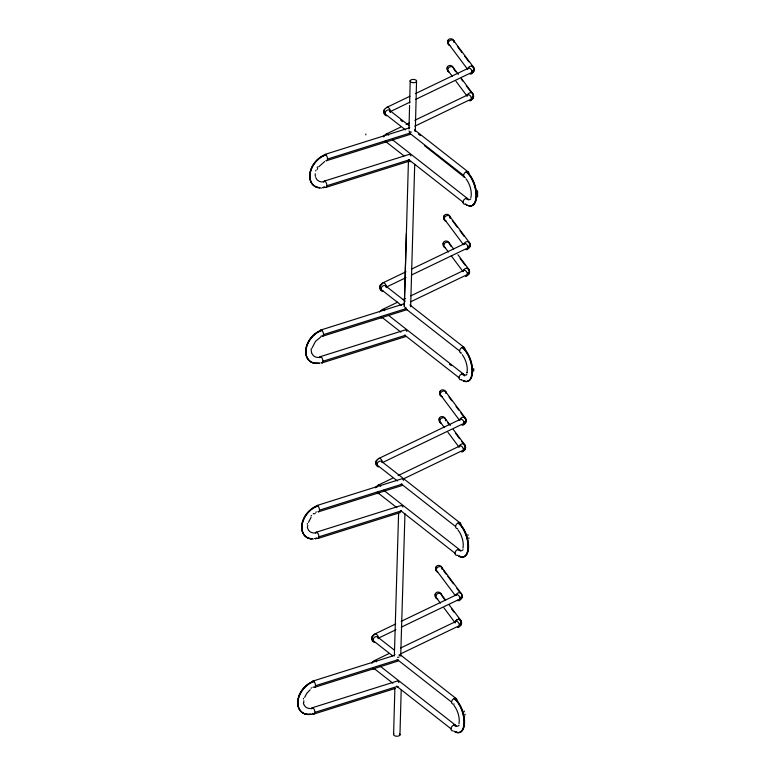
<?xml version="1.0" encoding="UTF-8"?>
<svg xmlns="http://www.w3.org/2000/svg" width="775" height="775" viewBox="0 0 775 775"><rect width="100%" height="100%" fill="white"/><g stroke="black" fill="none" stroke-linecap="round" stroke-linejoin="round"><path stroke-width="1.16" d="M365.819 134.879L365.79 133.998M408.987 128.95L409.578 105.381M409.646 103.027L410.207 80.639M415.303 130.965L416.543 81.482A3.255 1.637 1.4 0 0 412.416 79.467A3.255 1.637 1.4 0 0 411.167 82.218A3.255 1.637 1.4 0 0 416.543 81.482M406.352 233.537L404.298 306.6L408.435 161.113M393.603 734.177L394.882 688.239M399.948 735.039L401.188 690.273M414.712 164.348L410.643 306.726A3.255 1.647 1.6 0 0 410.643 305.999M394.378 655.224L398.612 512.866M404.957 513.738L400.714 656.096A3.255 1.647 1.7 0 0 400.084 654.691M473.719 371.089L473.738 368.571M307.752 526.08L307.791 525.256M477.594 196.947L477.555 190.708M303.79 700.803L303.771 702.683M462.975 548.167C464.128 542.277 461.6 534.363 457.918 529.848M458.974 723.724C460.127 717.824 457.599 709.91 453.918 705.395M454.218 42.005L454.247 42.247A3.255 2.616 -36.8 0 0 450.101 40.387A3.255 2.616 -36.8 0 0 449.016 45.144M449.607 244.241L451.031 246.343M446.206 393.099L446.245 393.342A3.255 2.616 -36.8 0 0 443.532 391.026A3.255 2.616 -36.8 0 0 440.219 393.913A3.255 2.616 -36.8 0 0 442.351 396.722M441.595 595.336L441.634 595.578A3.255 2.616 -36.8 0 0 438.921 593.262A3.255 2.616 -36.8 0 0 435.608 596.14A3.255 2.616 -36.8 0 0 437.739 598.959M312.102 347.985L315.483 341.358L320.734 337.028M470.861 197.586L470.88 197.547C472.285 191.464 469.679 183.413 465.93 178.744M466.986 372.698L466.87 373.095C468.303 367.214 465.717 359.3 462.268 354.718M308.44 522.379L311.085 517.409M304.633 697.355L306.706 693.48L310.174 689.789M317.13 169.57L317.702 168.446M318.719 166.828L324.735 161.481M390.213 111.658L410.004 102.097M314.669 513.864L315.173 513.505M386.289 287.128L406.003 277.644M378.278 638.222L395.822 629.784M387.035 107.26L409.936 96.245M415.39 93.62L468.71 68.045M386.434 133.949L400.607 127.129M406.061 124.504L409.336 122.925M414.79 120.309L468.1 94.724M383.034 282.807L405.935 271.793M411.389 269.167L464.709 243.592M382.424 309.496L397.691 302.153M403.145 299.528L405.325 298.482M410.779 295.856L464.099 270.272M379.033 458.364L460.699 419.139M378.423 485.043L392.605 478.223M398.05 475.598L460.098 445.828M375.022 633.911L395.744 623.943M401.198 621.317L456.698 594.687M374.422 660.591L388.595 653.771M400.597 647.997L456.088 621.376M415.448 99.481L472.082 72.288A7.324 3.691 1.3 0 0 473.777 68.374L471.684 65.575M414.848 126.16L471.471 98.968A7.324 3.691 1.3 0 0 473.176 95.054M411.448 275.028L468.081 247.835A7.324 3.691 1.3 0 0 469.776 243.922L468.381 242.052M410.847 301.707L467.47 274.515A7.324 3.691 1.3 0 0 469.166 270.601L467.073 267.801M403.572 478.824L463.469 450.072A7.324 3.691 1.3 0 0 465.165 446.148L461.677 441.488M401.266 627.169L460.069 598.93A7.324 3.691 1.3 0 0 461.764 595.016M400.656 653.858L459.459 625.619A7.324 3.691 1.3 0 0 461.164 621.705L458.374 617.966M469.34 205.733A18.687 9.019 72.5 0 0 476.499 193.091A18.687 9.019 72.5 0 0 466.676 171.721L466.104 171.895A18.687 9.019 72.5 0 1 475.957 193.634A18.687 9.019 72.5 0 1 468.362 205.801M464.08 380.854A18.687 9.019 72.5 0 0 472.556 369.714A18.687 9.019 72.5 0 0 462.675 347.268L462.103 347.442A18.687 9.019 72.5 0 1 472.004 370.247A18.687 9.019 72.5 0 1 463.092 380.835M461.328 556.837A18.687 9.019 72.5 0 0 468.488 544.195A18.687 9.019 72.5 0 0 458.674 522.815L458.103 522.989A18.687 9.019 72.5 0 1 467.945 544.728A18.687 9.019 72.5 0 1 460.35 556.905M456.078 731.958A18.687 9.019 72.5 0 0 464.545 720.818A18.687 9.019 72.5 0 0 454.663 698.362L454.102 698.546A18.687 9.019 72.5 0 1 463.993 721.351A18.687 9.019 72.5 0 1 455.08 731.929M324.928 154.438L409.752 127.739M327.505 159.049L410.062 133.068M326.507 160.706L410.188 134.375M324.318 181.118L409.142 154.419A3.255 1.569 72.5 0 1 410.924 155.901M326.895 185.729L409.462 159.747M325.907 187.395L408.444 161.413M320.918 329.985L404.598 303.645M323.495 334.597L406.061 308.615M322.507 336.253L407.33 309.564M320.317 356.665L405.141 329.966A3.255 1.569 72.5 0 1 406.923 331.448M321.228 362.739A3.255 1.569 72.5 0 0 322.894 361.257L405.451 335.294M321.896 362.942L405.577 336.602M316.917 505.533L401.741 478.834A3.255 1.569 72.5 0 1 403.523 480.316M319.494 510.144L402.06 484.162M318.506 511.81L402.186 485.47M316.307 532.212L401.13 505.513A3.255 1.569 72.5 0 1 402.923 506.995M318.883 536.833L401.45 510.841M317.895 538.489L400.433 512.517M312.916 681.08L394.291 655.466M315.493 685.701L398.05 659.709M314.505 687.357L398.185 661.017M312.306 707.759L397.129 681.07A3.255 1.569 72.5 0 1 398.912 682.542M314.882 712.38L397.449 686.398M395.289 688.423L313.894 714.037M320.772 188.093L321.48 188.112M319.513 187.87A18.687 13.378 -51.9 0 1 310.339 172.864A18.687 13.378 -51.9 0 1 325.965 154.922L325.597 154.632A18.687 13.378 -51.9 0 0 309.893 172.922A18.687 13.378 -51.9 0 0 319.746 187.618M319.93 363.097A18.687 13.378 -51.9 0 1 306.018 350.843A18.687 13.378 -51.9 0 1 321.964 330.47L321.586 330.179A18.687 13.378 -51.9 0 0 305.738 349.515A18.687 13.378 -51.9 0 0 317.614 363.117M313.352 539.003A18.687 13.378 -51.9 0 1 302.153 525.004A18.687 13.378 -51.9 0 1 317.963 506.017L317.585 505.726A18.687 13.378 -51.9 0 0 301.892 524.016A18.687 13.378 -51.9 0 0 311.744 538.712M311.918 714.192A18.687 13.378 -51.9 0 1 298.007 701.937A18.687 13.378 -51.9 0 1 313.952 681.574L313.584 681.273A18.687 13.378 -51.9 0 0 298.104 698.507A18.687 13.378 -51.9 0 0 305.951 714.046M389.544 110.282L409.239 125.715M414.858 130.123L468.294 172.011M400.607 120.106L402.487 121.578M418.423 134.065L420.302 135.538M405.49 129.9L384.865 113.731A7.324 3.672 1.1 0 1 383.983 110.622M409.239 132.835L463.615 175.45M392.692 139.907L467.693 198.691M385.194 141.147L403.94 155.843M408.628 159.524L463.004 202.139M385.543 285.839L405.228 301.262M409.917 304.943L464.293 347.558M401.489 305.447L380.864 289.278A7.324 3.672 1.1 0 1 380.186 285.888M405.238 308.382L459.604 351.007M388.682 315.454L463.683 374.238M449.432 364.221L451.312 365.693M382.123 317.43L400.878 332.126M404.627 335.071L459.003 377.687A3.255 2.325 -51.9 0 0 461.658 379.643M381.542 461.387L460.292 523.106M397.478 480.994L376.853 464.826A7.324 3.672 1.1 0 1 376.301 461.299M401.227 483.939L455.603 526.554M383.741 490.275L459.682 549.795M377.183 492.251L396.877 507.683M400.627 510.618L454.993 553.234A3.255 2.325 -51.9 0 0 457.366 555.268A18.687 9.019 72.5 0 0 457.793 555.588M377.532 636.934L394.407 650.157M400.036 654.565L456.281 698.653M392.537 655.805L372.853 640.382A7.324 3.672 1.1 0 1 373.24 636.081M397.226 659.486L451.602 702.102A3.255 2.325 -51.9 0 0 454.257 704.058M379.74 665.822L455.681 725.342M374.122 668.534L392.867 683.23M396.616 686.166L450.992 728.781M424.419 145.603L464.361 177.194M312.848 713.552L313.226 713.843A18.687 13.378 -51.9 0 1 312.567 714.037M390.213 111.939L390.3 112.026A3.255 2.335 -51.9 0 0 387.994 109.982A3.255 2.335 -51.9 0 0 384.972 112.976A3.255 2.335 -51.9 0 0 386.483 115.795M453.869 40.91L473.399 67.038M457.734 46.907L461.919 52.506M464.709 56.236L468.894 61.835M467.703 69.44L448.173 43.313A7.324 3.691 1.3 0 1 447.873 41.172M453.268 67.59L458.325 74.371M461.222 78.236L472.798 93.717M454.344 69.857L455.739 71.726M461.319 79.195L462.714 81.055M466.201 85.725L471.084 92.254M452.445 76.522L447.562 69.992A7.324 3.691 1.3 0 1 447.262 67.851M455.933 81.191L467.093 96.119M449.868 216.458L469.398 242.585M452.338 220.594L457.221 227.123M460.011 230.853L464.196 236.453M463.004 244.057L444.172 218.86A7.324 3.691 1.3 0 1 443.872 216.719M449.258 243.147L453.608 248.949M457.948 254.752L468.798 269.274M460.098 258.472L464.981 265.002M448.444 252.078L443.562 245.539A7.324 3.691 1.3 0 1 443.261 243.408M451.234 255.808L463.092 271.667M445.867 392.005L465.397 418.132M449.035 397.071L451.825 400.811M456.01 406.4L458.8 410.14M460.892 412.939L465.775 419.469A7.324 3.691 1.3 0 1 464.07 423.382A3.255 1.996 64.3 0 1 462.074 425.136M445.257 418.694L450.323 425.465M453.22 429.34L464.787 444.821M447.727 422.821L449.122 424.69M455.4 433.089L459.585 438.689M444.443 427.626L439.561 421.096A7.324 3.691 1.3 0 1 439.26 418.955M447.931 432.285L459.091 447.223M441.866 567.562L461.396 593.679M443.629 570.758L446.419 574.488M447.814 576.358L453.394 583.817M456.882 588.487L460.369 593.146M454.993 595.152L436.16 569.954A7.324 3.691 1.3 0 1 435.86 567.823M441.256 594.241L445.596 600.044M449.209 604.887L460.786 620.368M442.331 596.508L445.121 600.238M451.399 608.637L454.189 612.366M440.433 603.173L435.55 596.643A7.324 3.691 1.3 0 1 435.25 594.502M443.92 607.842L455.08 622.771A3.255 2.616 -36.8 0 1 458.577 619.38A3.255 2.616 -36.8 0 1 461.038 622.441M467.838 534.634L468.11 535.428M464.109 710.975L464.351 711.77M468.798 537.821L468.991 538.625M464.99 714.172L465.155 714.976M414.887 129.725A3.255 1.637 1.4 0 1 415.012 131.362M411.409 132.138A3.255 1.637 1.4 0 1 409.026 130.975M406.061 307.752A3.255 1.647 1.6 0 1 404.928 307.268M410.237 161.81A3.255 1.647 1.6 0 1 408.473 160.657M398.96 657.171A3.255 1.647 1.7 0 1 397.546 657.307M394.378 655.96A3.255 1.647 1.7 0 1 394.998 654.584M399.522 733.789A3.255 1.647 1.6 0 1 396.897 736.25A3.255 1.647 1.6 0 1 393.894 733.78M398.272 686.776A3.255 1.647 1.6 0 1 396.635 686.553M466.395 171.788A18.707 9.029 72.5 0 1 476.247 193.547A18.707 9.029 72.5 0 1 468.642 205.733M467.8 205.414A18.707 9.029 72.5 0 1 466.947 204.978M466.085 204.416A18.707 9.029 72.5 0 1 465.659 204.096M467.519 205.491A18.687 9.019 72.5 0 1 466.666 205.046M466.23 204.784A18.687 9.019 72.5 0 1 465.378 204.164M465.233 177.523A3.255 2.325 -51.9 0 1 464.69 172.932A3.255 2.325 -51.9 0 1 469.02 173.3M464.806 204.222A3.255 2.325 -51.9 0 1 463.896 199.834A3.255 2.325 -51.9 0 1 468.362 199.708M470.822 198.913A12.197 5.89 72.5 0 1 465.785 198.477M324.396 187.259A18.707 13.398 -51.9 0 1 323.088 187.55M319.93 187.782A18.707 13.398 -51.9 0 1 310.068 173.067A18.707 13.398 -51.9 0 1 325.781 154.758M322.632 187.792A18.687 13.378 -51.9 0 0 325.238 187.192A3.255 1.569 72.5 0 0 326.895 185.806A3.255 1.569 72.5 0 0 325.558 181.815A3.255 1.569 72.5 0 0 323.475 181.922M324.076 155.233A3.255 1.569 72.5 0 1 327.157 156.928A3.255 1.569 72.5 0 1 325.917 160.551M325.171 181.447A12.197 8.738 -51.9 0 1 315.764 177.562M315.425 176.38A12.197 8.738 -51.9 0 1 315.241 173.784M315.716 170.994A12.197 8.738 -51.9 0 1 315.929 170.287M317.198 167.516A12.197 8.738 -51.9 0 1 317.595 166.858M324.212 187.095A18.687 13.378 -51.9 0 1 322.904 187.385M467.063 95.674A3.255 1.996 64.3 0 1 469.747 95.277A3.255 1.996 64.3 0 1 471.462 99.21A3.255 1.996 64.3 0 1 469.214 100.614M385.282 135.267A3.255 1.996 64.3 0 1 385.514 134.627M385.621 134.463A3.255 1.996 64.3 0 1 388.711 135.15M447.601 69.207A3.255 2.751 24.4 0 1 449.742 65.449A3.255 2.751 24.4 0 1 453.608 68.694M447.805 68.917A7.091 3.575 1.3 0 1 447.514 66.844M449.151 72.201A3.255 2.616 -36.8 0 1 447.737 69.091A3.255 2.616 -36.8 0 1 451.147 66.602A3.255 2.616 -36.8 0 1 453.646 68.927M447.756 71A7.082 3.575 1.3 0 1 447.466 68.927M383.828 136.749A7.324 3.672 1.1 0 1 383.974 136.613M383.412 136.729A7.091 3.575 1.3 0 1 385.417 134.821M386.434 142.474A3.255 2.335 -51.9 0 1 385.01 142.154M467.122 95.8A3.255 2.616 -36.8 0 1 470.512 92.738A3.255 2.616 -36.8 0 1 473.157 95.325M473.147 96.497A7.091 3.565 1.5 0 1 471.297 99.927M472.983 94.046A7.091 3.575 1.3 0 1 471.336 97.844M467.916 68.539A3.255 1.996 64.3 0 1 471.743 70.564A3.255 1.996 64.3 0 1 470.086 74.042M467.587 69.266A3.255 1.996 64.3 0 1 467.664 68.994M385.998 108.2A3.255 1.996 64.3 0 1 388.963 108.074A3.255 1.996 64.3 0 1 390.251 112.394M448.367 42.79A3.255 2.751 24.4 0 1 450.343 38.76A3.255 2.751 24.4 0 1 454.189 42.286M448.415 42.228A7.091 3.575 1.3 0 1 448.124 40.155M449.762 45.522A3.255 2.616 -36.8 0 1 449.248 45.299M448.367 44.32A7.082 3.575 1.3 0 1 448.076 42.247M384.08 110.486A7.324 3.672 1.1 0 1 384.729 109.798M385.078 112.627A7.091 3.575 1.3 0 1 385.621 108.345M385.039 114.71A7.091 3.575 1.3 0 1 384.022 111.987M467.819 68.694A3.255 2.616 -36.8 0 1 471.345 66.049A3.255 2.616 -36.8 0 1 473.757 68.636M473.912 70.186A7.091 3.565 1.5 0 1 471.897 73.247M473.583 67.367A7.091 3.575 1.3 0 1 471.936 71.155M463.663 244.542A3.255 1.996 64.3 0 1 466.259 244.077A3.255 1.996 64.3 0 1 468.071 247.864A3.255 1.996 64.3 0 1 466.085 249.589M381.891 284.134A3.255 1.996 64.3 0 1 384.4 283.166A3.255 1.996 64.3 0 1 386.405 287.05M444.55 218.598A3.255 2.751 24.4 0 1 446.342 214.307A3.255 2.751 24.4 0 1 450.13 218.114M444.404 217.775A7.091 3.575 1.3 0 1 444.114 215.712M446.361 221.175A3.255 2.616 -36.8 0 1 444.249 218.259A3.255 2.616 -36.8 0 1 447.747 215.469A3.255 2.616 -36.8 0 1 450.217 218.085M444.366 219.868A7.082 3.575 1.3 0 1 444.075 217.794M380.428 285.617A7.324 3.672 1.1 0 1 380.893 285.229M381.445 284.871A7.324 3.672 1.1 0 1 381.649 284.754M381.077 288.174A7.091 3.575 1.3 0 1 382.027 283.679M383.509 291.235A3.255 2.335 -51.9 0 1 380.854 289.278A3.255 2.335 -51.9 0 1 383.644 285.617A3.255 2.335 -51.9 0 1 386.299 287.573M381.029 290.267A7.091 3.575 1.3 0 1 380.167 287.254M463.721 244.658A3.255 2.616 -36.8 0 1 467.364 241.597A3.255 2.616 -36.8 0 1 469.66 244.667M469.989 246.111A7.091 3.565 1.5 0 1 467.897 248.794M469.582 242.914A7.091 3.575 1.3 0 1 467.935 246.702M460.631 352.906A3.255 2.325 -51.9 0 1 461.173 348.014A3.255 2.325 -51.9 0 1 465.039 349.293M461.677 353.071A3.255 2.325 -51.9 0 1 461.125 353.061M462.394 347.336A18.707 9.029 72.5 0 1 472.285 369.811A18.707 9.029 72.5 0 1 463.799 380.961M459.003 377.687A3.255 2.325 -51.9 0 1 461.784 374.025A12.197 5.89 72.5 0 0 466.182 374.916M461.784 374.025A3.255 2.325 -51.9 0 1 464.438 375.972M462.229 380.331A18.687 9.019 72.5 0 1 461.803 380.041M466.821 374.461A12.197 5.89 72.5 0 1 466.511 374.713M319.087 363.097A18.707 13.398 -51.9 0 1 305.834 350.358A18.707 13.398 -51.9 0 1 321.78 330.315M320.075 330.78A3.255 1.569 72.5 0 1 322.216 330.751A3.255 1.569 72.5 0 1 323.475 334.858A3.255 1.569 72.5 0 1 321.654 335.924A12.197 8.738 -51.9 0 0 320.995 336.156M319.397 357.701A3.255 1.569 72.5 0 1 321.431 357.227A3.255 1.569 72.5 0 1 322.894 361.257M321.17 356.994A12.197 8.738 -51.9 0 1 311.996 353.662M311.763 353.109A12.197 8.738 -51.9 0 1 311.288 348.643M463.305 270.775A3.255 1.996 64.3 0 1 467.141 272.8A3.255 1.996 64.3 0 1 465.475 276.278M462.975 271.502A3.255 1.996 64.3 0 1 463.062 271.231M381.387 310.436A3.255 1.996 64.3 0 1 384.71 310.707M443.755 245.026A3.255 2.751 24.4 0 1 445.741 240.996A3.255 2.751 24.4 0 1 449.577 244.522A3.255 2.616 -36.8 0 0 447.146 242.149A3.255 2.616 -36.8 0 0 443.736 244.638A3.255 2.616 -36.8 0 0 445.15 247.748M443.804 244.464A7.091 3.575 1.3 0 1 443.513 242.391M443.755 246.547A7.082 3.575 1.3 0 1 443.465 244.474M379.527 311.996A7.091 3.575 1.3 0 1 380.825 310.688M381.872 318.031A3.255 2.325 -51.9 0 1 380.641 317.333M463.188 271.017A3.255 2.616 -36.8 0 1 466.686 268.276A3.255 2.616 -36.8 0 1 469.146 270.872M469.233 272.228A7.091 3.565 1.5 0 1 467.286 275.483M468.972 269.593A7.091 3.575 1.3 0 1 467.325 273.391M457.676 528.627A3.255 2.325 -51.9 0 1 455.623 526.293A3.255 2.325 -51.9 0 1 458.287 522.922A18.707 9.029 72.5 0 1 468.236 544.651A18.707 9.029 72.5 0 1 460.641 556.828M459.798 556.508A18.707 9.029 72.5 0 1 458.945 556.072M459.933 556.76A18.687 9.019 72.5 0 1 458.655 556.15M454.993 553.292A3.255 2.325 -51.9 0 1 457.386 549.727A3.255 2.325 -51.9 0 1 460.35 550.812M458.287 522.922A3.255 2.325 -51.9 0 1 461.009 524.394M463.111 549.717A12.197 5.89 72.5 0 1 457.783 549.572M460.079 556.402A18.687 9.019 72.5 0 1 459.226 555.966M317.043 538.16A18.707 13.398 -51.9 0 1 315.086 538.654M311.918 538.877A18.707 13.398 -51.9 0 1 302.066 524.162A18.707 13.398 -51.9 0 1 317.769 505.862M315.27 538.78A18.687 13.378 -51.9 0 0 317.227 538.296A3.255 1.569 72.5 0 0 318.883 536.91A3.255 1.569 72.5 0 0 317.547 532.909A3.255 1.569 72.5 0 0 315.464 533.016M316.074 506.327A3.255 1.569 72.5 0 1 319.155 508.022A3.255 1.569 72.5 0 1 317.905 511.655M317.169 532.541A12.197 8.738 -51.9 0 1 307.307 526.855M307.287 524.191A12.197 8.738 -51.9 0 1 307.384 523.493M310.978 516.072A12.197 8.738 -51.9 0 1 311.502 515.491M313.197 513.912A12.197 8.738 -51.9 0 1 313.807 513.447M315.696 512.285A12.197 8.738 -51.9 0 1 316.345 511.975M316.2 538.189A18.687 13.378 -51.9 0 1 314.902 538.489M461.474 451.825A3.255 1.996 64.3 0 0 463.469 450.101A3.255 1.996 64.3 0 0 461.648 446.313A3.255 1.996 64.3 0 0 459.052 446.778A3.255 2.616 -36.8 0 1 462.752 443.823A3.255 2.616 -36.8 0 1 465.048 446.894M377.28 486.361A3.255 1.996 64.3 0 1 380.767 486.332M439.745 420.573A3.255 2.751 24.4 0 1 441.895 416.533A3.255 2.751 24.4 0 1 445.518 420.35M439.793 420.011A7.091 3.575 1.3 0 1 439.502 417.938M441.43 423.373A3.255 2.616 -36.8 0 1 439.745 420.137A3.255 2.616 -36.8 0 1 443.552 417.715A3.255 2.616 -36.8 0 1 445.518 420.767M439.754 422.094A7.082 3.575 1.3 0 1 439.464 420.031M376.834 487.097A7.324 3.672 1.1 0 1 377.037 486.991M375.4 487.833A7.091 3.575 1.3 0 1 375.458 487.688M375.798 487.126A7.091 3.575 1.3 0 1 377.415 485.915M378.897 493.472A3.255 2.325 -51.9 0 1 376.999 493.249M465.378 448.338A7.091 3.565 1.5 0 1 463.285 451.031M464.971 445.15A7.091 3.575 1.3 0 1 463.324 448.938M459.575 420.36A3.255 1.996 64.3 0 1 462.084 419.507A3.255 1.996 64.3 0 1 464.07 423.305L382.395 462.607A3.255 1.996 64.3 0 0 380.573 458.839A3.255 1.996 64.3 0 0 377.997 459.304M439.861 392.266A7.324 3.691 1.3 0 0 440.161 394.407L459.691 420.534A3.255 2.616 -36.8 0 1 463.373 417.144A3.255 2.616 -36.8 0 1 465.533 420.544M439.871 392.537A3.255 2.751 24.4 0 1 443.116 389.883A3.255 2.751 24.4 0 1 446.187 393.39M440.403 393.332A7.091 3.575 1.3 0 1 440.113 391.259M440.355 395.415A7.082 3.575 1.3 0 1 439.89 394.088M376.882 460.776A7.324 3.672 1.1 0 1 377.057 460.65M377.076 463.721A7.091 3.575 1.3 0 1 377.812 459.333M378.549 466.908A3.255 2.335 -51.9 0 1 377.783 462.481A3.255 2.335 -51.9 0 1 382.201 462.384M377.028 465.814A7.091 3.575 1.3 0 1 376.253 462.665M465.911 421.28A7.091 3.565 1.5 0 1 463.896 424.342M465.581 418.461A7.091 3.575 1.3 0 1 463.934 422.259M455.661 595.646A3.255 1.996 64.3 0 1 458.49 595.374A3.255 1.996 64.3 0 1 459.992 599.54A3.255 1.996 64.3 0 1 457.327 600.286M373.938 634.996A3.255 1.996 64.3 0 1 376.495 634.337A3.255 1.996 64.3 0 1 378.394 638.154M435.908 568.356A3.255 2.751 24.4 0 1 439.115 565.43A3.255 2.751 24.4 0 1 442.128 569.218M437.623 572.124A3.255 2.616 -36.8 0 1 436.403 568.869A7.091 3.575 1.3 0 1 436.112 566.806M436.403 568.869A3.255 2.616 -36.8 0 1 439.997 566.573A3.255 2.616 -36.8 0 1 442.215 569.189M436.354 570.962A7.082 3.575 1.3 0 1 435.918 569.334M373.066 639.278A7.091 3.575 1.3 0 1 373.075 635.335M373.424 635.103A7.091 3.575 1.3 0 1 374.015 634.783M374.78 642.456A3.255 2.335 -51.9 0 1 372.911 639.859A3.255 2.335 -51.9 0 1 375.875 636.653A3.255 2.335 -51.9 0 1 378.287 638.668M373.027 641.361A7.091 3.575 1.3 0 1 372.349 638.077M455.787 595.433A3.255 2.616 -36.8 0 1 459.701 592.71A3.255 2.616 -36.8 0 1 461.522 596.101A7.091 3.565 1.5 0 1 459.885 599.898M461.571 594.008A7.091 3.575 1.3 0 1 459.924 597.806M451.602 702.102A3.255 2.325 -51.9 0 1 454.382 698.44A3.255 2.325 -51.9 0 1 457.037 700.387M454.382 698.44A18.707 9.029 72.5 0 1 464.273 720.915A18.707 9.029 72.5 0 1 455.787 732.055M454.654 731.697A18.687 9.019 72.5 0 1 453.792 731.135M452.794 730.864A3.255 2.325 -51.9 0 1 451.883 726.485A3.255 2.325 -51.9 0 1 456.349 726.359M459.1 725.264A12.197 5.89 72.5 0 1 453.772 725.119M311.075 714.201A18.707 13.398 -51.9 0 1 306.125 714.211M305.553 714.085A18.707 13.398 -51.9 0 1 298.356 698.304A18.707 13.398 -51.9 0 1 313.768 681.409M312.063 681.884A3.255 1.569 72.5 0 1 314.214 681.845A3.255 1.569 72.5 0 1 315.473 685.962A3.255 1.569 72.5 0 1 313.642 687.028A12.197 8.738 -51.9 0 0 312.993 687.251M311.395 708.805A3.255 1.569 72.5 0 1 313.594 708.524A3.255 1.569 72.5 0 1 314.824 712.893A3.255 1.569 72.5 0 1 312.674 713.368M313.168 708.088A12.197 8.738 -51.9 0 1 304.255 705.279M303.984 704.756A12.197 8.738 -51.9 0 1 303.412 703.032M303.383 699.04A12.197 8.738 -51.9 0 1 303.519 698.343M311.046 688.181A12.197 8.738 -51.9 0 1 311.686 687.832M310.252 714.143A18.687 13.378 -51.9 0 1 306.532 714.153M398.951 655.049A3.255 1.569 72.5 0 1 399.522 655.863M454.973 622.596A3.255 1.996 64.3 0 1 457.473 621.734A3.255 1.996 64.3 0 1 459.459 625.541A3.255 1.996 64.3 0 1 457.463 627.372M373.385 661.53A3.255 1.996 64.3 0 1 376.698 661.802M435.928 596.382A3.255 2.751 24.4 0 1 435.453 595.578A7.082 3.575 1.3 0 0 435.744 597.641M435.259 594.774A3.255 2.751 24.4 0 1 438.505 592.11A3.255 2.751 24.4 0 1 441.576 595.617M435.792 595.558A7.091 3.575 1.3 0 1 435.502 593.485M372.281 663.003A7.324 3.672 1.1 0 1 372.455 662.887M371.603 662.945A7.091 3.575 1.3 0 1 373.201 661.569M373.938 669.135A3.255 2.335 -51.9 0 1 372.63 668.428M455.08 622.771A3.255 2.616 -36.8 0 1 457.608 619.574A3.255 2.616 -36.8 0 1 460.97 620.697A7.091 3.575 1.3 0 1 459.323 624.485M461.164 621.695A3.255 2.616 -36.8 0 1 460.922 622.78M461.299 623.517A7.091 3.565 1.5 0 1 459.284 626.578"/></g></svg>
